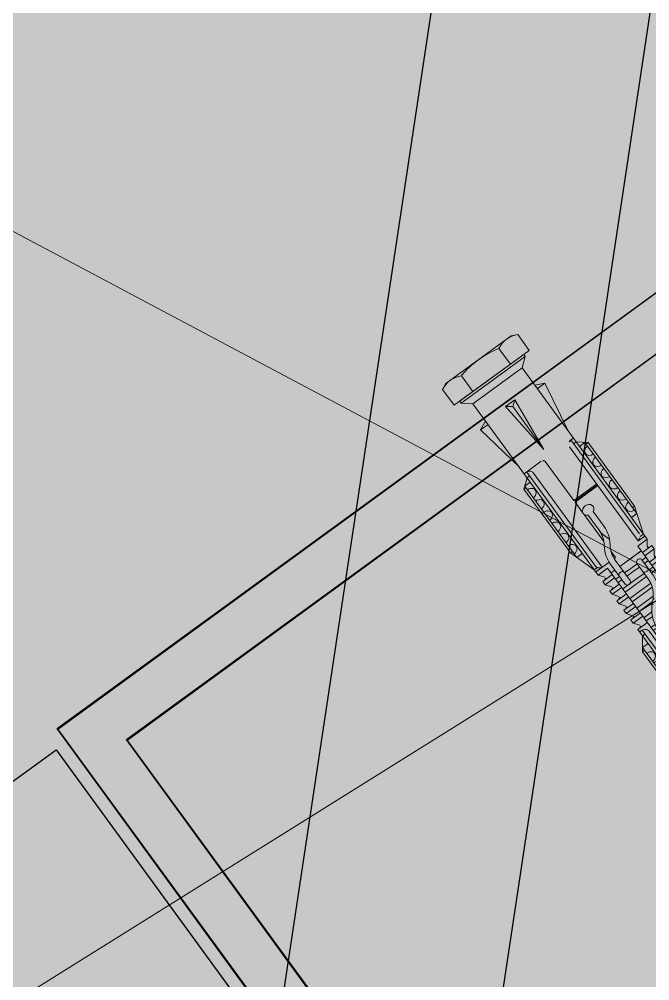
# Model space of a CAD drawing. Header units: metres. Extents: x 678805 to 1359287, y 2747329 to 5497370.
# Drawn here: x 679873.3031 to 679873.4048, y 2748718.288 to 2748718.4432 of the extents above; entities that cross this region are included whole.
import ezdxf

# ---------------------------------------------------------------- set-up
doc = ezdxf.new("R2010")
doc.units = ezdxf.units.M
doc.linetypes.add('XREF_MON_BUILDINGS$0$Dash_2_', pattern=[0.25, 0.125, -0.125])
for name, color, linetype in [('00_XREF_MON_HSC_PAVEMENT', 7, 'Continuous'), ('00_XREF_TWQ_BUILDINGS', 7, 'Continuous'), ('XREF_MON_BUILDINGS$0$00-Modulos DEFINIDOS', 7, 'Continuous'), ('XREF_MON_BUILDINGS$0$02-L-01_Structure', 2, 'Continuous'), ('XREF_MON_BUILDINGS$0$02-L-01_Struture aux', 4, 'Continuous'), ('XREF_MON_BUILDINGS$0$02-L-02_Structure- View', 3, 'Continuous'), ('XREF_MON_BUILDINGS$0$02-L-Pergola Projection', 8, 'Continuous'), ('XREF_MON_BUILDINGS$0$02-L-Pergola Shades', 15, 'Continuous'), ('XREF_MON_BUILDINGS$0$02-L-Pergola Shades Schematic', 8, 'Continuous')]:
    doc.layers.add(name, color=color, linetype=linetype)
doc.layers.add('XREF_MON_BUILDINGS$0$0-WIPEOUTS', color=7, linetype='Continuous', true_color=0xffffff)
doc.layers.add('XREF_MON_BUILDINGS$0$02-L-Pergola Wipeout', color=7, linetype='Continuous', true_color=0xffffff)
for name, color, linetype, lineweight, true_color in [('XREF_MON_BUILDINGS$0$02-KH-13 Restaurant', 7, 'Continuous', 30, 0xed2d02), ('XREF_MON_HSC_PAVEMENT$0$03-TR-Pavement_02_Sealed Gravel', 7, 'Continuous', 5, 0x38321e), ('XREF_MON_HSC_PAVEMENT$0$03-TR-Pavement_04_Dry Meadow_2', 7, 'Continuous', 5, 0xe2c75d), ('XREF_MON_HSC_PAVEMENT$0$03-TR-Pavement_07_Precast irregular Concrete Blocks', 7, 'Continuous', 5, 0xb3b3b3)]:
    doc.layers.add(name, color=color, linetype=linetype, lineweight=lineweight, true_color=true_color)
doc.layers.add('XREF_MON_BUILDINGS$0$02-L-01_Structure T', color=8, linetype='Continuous', lineweight=5)
doc.layers.add('XREF_MON_HSC_PAVEMENT$0$03-TR-Pavement_04_Dry Meadow_', color=54, linetype='Continuous', lineweight=5)
doc.layers.get('XREF_MON_BUILDINGS$0$02-KH-13 Restaurant').off()

# ---------------------------------------------------------------- blocks, each defined once
blk = doc.blocks.new('XREF_MON_BUILDINGS$0$modulo kiosco')
at = {"layer": 'XREF_MON_BUILDINGS$0$0-WIPEOUTS', "true_color": 0xfcfcfc}
h = blk.add_hatch(color=7, dxfattribs=at)
h.dxf.hatch_style = 1
h.paths.add_polyline_path([(119.6986085139215, -61.62058441969566), (119.6986085125245, -56.82058442011476), (124.4986085132696, -56.82058442058042), (124.4986085123383, -61.62058442132547)])
blk = doc.blocks.new('XREF_MON_BUILDINGS$0$lamas aluminiotriangulo')
for points in [[(680246.235528033, 2748651.672414444), (680244.1824303595, 2748653.725512119)], [(680244.1824303595, 2748653.676014643), (680246.2107792951, 2748651.647665706)]]:
    blk.add_lwpolyline(points)
blk = doc.blocks.new('XREF_MON_BUILDINGS$0$PERGOLA PLEGADA')
at = {"layer": 'XREF_MON_BUILDINGS$0$02-L-Pergola Wipeout', "true_color": 0xfcfcfc}
h = blk.add_hatch(color=7, dxfattribs=at)
h.dxf.hatch_style = 1
h.paths.add_polyline_path([(4.612218253081664, 9.290000000968575), (0.3099999981932342, 4.987781745847315), (0.3099999986588955, 9.290000000037253)])
h.paths.add_polyline_path([(0.332781744771637, 4.855000000447035), (4.744999998947605, 9.267218254506588), (4.744999999529682, 4.900563496164978), (4.699436504277401, 4.855000000447035)])
h.paths.add_polyline_path([(4.854999999050051, 9.290000001899898), (9.13443650235422, 9.29000000236556), (4.854999999632128, 5.010563495568931)])
h.paths.add_polyline_path([(9.289999997243285, 9.134436507709324), (9.289999997825362, 4.855000001844019), (5.010563491727225, 4.855000000912696)])
h.paths.add_polyline_path([(4.900563491159119, 4.745000001043081), (9.267218253924511, 4.745000001508743), (4.85500000033062, 0.3327817460522056), (4.854999999166466, 4.699436508584768)])
h.paths.add_polyline_path([(9.289999997825362, 4.612218253780156), (9.289999998291023, 0.3100000019185245), (4.987781747244298, 0.3100000009872019)])
h.paths.add_polyline_path([(0.465563491685316, 0.3100000000558794), (4.744999999064021, 4.589436508249491), (4.745000000111759, 0.3100000014528632)])
h.paths.add_polyline_path([(0.3099999980768189, 4.745000000111759), (4.589436504989862, 4.745000000111759), (0.3099999976111576, 0.4655634895898402)])
h.paths.add_polyline_path([(9.399999998277053, 0.2000000020489097), (0.1999999997206032, 0.1999999997206032), (0.1999999986728653, 9.399999999906868), (9.399999999324791, 9.400000001769513)])
at = {"layer": 'XREF_MON_BUILDINGS$0$02-L-Pergola Shades'}
blk.add_blockref('XREF_MON_BUILDINGS$0$lamas aluminiotriangulo', (-680243.8724303602, -2748649.153753279), dxfattribs=at)
at = {"layer": 'XREF_MON_BUILDINGS$0$02-L-Pergola Shades Schematic'}
blk.add_blockref('XREF_MON_BUILDINGS$0$lamas aluminiotriangulo', (-680243.8724303602, -2748649.153753279), dxfattribs=at)
blk = doc.blocks.new('XREF_MON_BUILDINGS$0$PILAR STRUCTURE')
at = {"layer": 'XREF_MON_BUILDINGS$0$02-L-01_Structure', "linetype": 'Continuous'}
h = blk.add_hatch(dxfattribs=at)
h.set_pattern_fill('ANGLE', color=252)
h.set_pattern_definition([(0, (-144.6596111481284, 18.56842418532225), (0, 6.985), [5.08, -1.905]), (90, (-144.6596111481284, 18.56842418532225), (-6.985, 4.277078946022131e-16), [5.08, -1.905])])
h.paths.add_polyline_path([(-0.0800000000000125, -0.08000000000000185), (0.07999999999998408, -0.08000000000000185), (0.07999999999998408, 0.0799999999999983), (-0.0800000000000125, 0.0799999999999983)])
h.paths.add_polyline_path([(-0.07200000000000273, -0.07200000000000273), (0.0719999999999743, -0.07200000000000273), (0.0719999999999743, 0.07199999999999918), (-0.07200000000000273, 0.07199999999999918)], flags=16)
h = blk.add_hatch(color=252, dxfattribs=at)
h.dxf.hatch_style = 1
h.paths.add_polyline_path([(-0.07200000000000273, -0.07200000000000273), (0.0719999999999743, -0.07200000000000273), (0.0719999999999743, 0.07199999999999918), (-0.07200000000000273, 0.07199999999999918)], flags=16)
h.paths.add_polyline_path([(-0.0800000000000125, -0.08000000000000185), (0.07999999999998408, -0.08000000000000185), (0.07999999999998408, 0.0799999999999983), (-0.0800000000000125, 0.0799999999999983)])
for points in [[(-0.0800000000000125, -0.08000000000000185), (0.07999999999998408, -0.08000000000000185), (0.07999999999998408, 0.0799999999999983), (-0.0800000000000125, 0.0799999999999983)], [(-0.07200000000000273, -0.07200000000000273), (0.0719999999999743, -0.07200000000000273), (0.0719999999999743, 0.07199999999999918), (-0.07200000000000273, 0.07199999999999918)]]:
    blk.add_lwpolyline(points, close=True, dxfattribs=at)
blk = doc.blocks.new('XREF_MON_BUILDINGS$0$ULMA_Anclaje fijacion a forjado y a cerramiento base')
at = {"layer": 'XREF_MON_BUILDINGS$0$02-L-01_Structure T', "linetype": 'Continuous'}
for p, q in [((-0.07549999996990664, 0.004900000054021802), (-0.06990192376542836, 0.006400000053872645)), ((-0.0605980761902174, 0.006400000053872645), (-0.06990192376542836, 0.006400000053872645)), ((-0.06990192376542836, 0.006400000053872645), (-0.06990192376542836, 0.006000000053973054)), ((-0.0605980761902174, 0.006400000053872645), (-0.0605980761902174, 0.006000000053973054)), ((-0.06059807618294144, 0.006400000053872645), (-0.05799999996816041, 0.004900000054021802)), ((-0.04149999997025589, 0.004900000054021802), (-0.03590192376577761, 0.006400000053872645)), ((-0.01999999996769475, 0.006400000053872645), (-0.03590192376577761, 0.006400000053872645)), ((-0.03590192376577761, 0.006400000053872645), (-0.03590192376577761, 0.006000000053973054)), ((-0.01999999996769475, 0.006400000053872645), (-0.01999999996769475, 0.006000000053973054)), ((-0.01849999996920815, 0.004900000054021802), (-0.01999999996769475, 0.006400000053872645)), ((-0.005200000319746323, 0.006399999982932059), (-0.01587305490102153, 0.004899999983081216)), ((-0.005199999970500357, 0.004900000054021802), (-0.005199999970500357, 0.006400000053872645)), ((-0.005199999970500357, 0.006400000053872645), (-0.004333974560722709, 0.004900000054021802)), ((0.001500000034866389, 0.006400000053872645), (2.91038304567337e-11, 0.004900000054021802)), ((0.002000000029511284, 0.006400000053872645), (0.001500000034866389, 0.006400000053872645)), ((0.001500000034866389, 5.411493475548923e-11), (0.001500000034866389, 0.006400000053872645)), ((0.001999999680265319, 0.007505513633077499), (0.0059194662826485, 0.007505513633077499)), ((0.001999999680265319, -0.007505513666728802), (0.001999999680265319, 0.007505513633077499)), ((0.002000000029511284, 5.411493475548923e-11), (0.002000000029511284, 0.006400000053872645)), ((0.006499999683001079, 0.00650000033328979), (0.0059194662826485, 0.007505513633077499)), ((0.006499999683001079, -0.006499999667084921), (0.006499999683001079, 0.00650000033328979)), ((-0.09499999996478437, 0.004900000054021802), (-0.09799999996903352, 0.001900000053865369)), ((-0.05639999997220002, 0.004900000040834129), (-0.09499999997206032, 0.004900000040834129)), ((-0.09500000016123522, 0.003800290978233534), (-0.09500000016123522, 0.004899999999906868)), ((-0.07599999997182749, 0.003600000040933082), (-0.07599999997182749, 0.004900000040834129)), ((-0.07549999996990664, 0.004266025754077418), (-0.07549999996990664, 0.004900000054021802)), ((-0.05990525586821605, 0.006000000053973054), (-0.07139474408904789, 0.006000000053973054)), ((-0.07139474408904789, 0.006000000053973054), (-0.07139474408904789, 0.004900000054021802)), ((-0.07139474408904789, 0.006000000053973054), (-0.07139474408904789, 0.004900000054021802)), ((-0.05990525586821605, 0.006000000053973054), (-0.05990525586821605, 0.004900000054021802)), ((-0.05799999999726424, 0.004899999999906868), (-0.05799999999726424, 0.004399999999805004)), ((-0.0569999999643187, 0.004600000053869735), (-0.0569999999643187, 0.004900000054021802)), ((-0.05639999997220002, 0.003000000040628947), (-0.05639999997220002, 0.004900000040834129)), ((-0.05479999996896368, 0.004900000040834129), (-0.05594999997265404, 0.004236047240738117)), ((-0.0539999999673455, 0.004900000040834129), (-0.05479999996896368, 0.004900000040834129)), ((-0.05479999996896368, 0.003000000040628947), (-0.05479999996896368, 0.004900000040834129)), ((-0.0539999999673455, 0.003000000040628947), (-0.0539999999673455, 0.004900000040834129)), ((-0.05239999997138511, 0.004900000040834129), (-0.05354999996779952, 0.004236047240738117)), ((-0.05239999997138511, 0.003000000040628947), (-0.05239999997138511, 0.004900000040834129)), ((-0.05159999996976694, 0.004900000040834129), (-0.05239999997138511, 0.004900000040834129)), ((-0.05159999996976694, 0.003000000040628947), (-0.05159999996976694, 0.004900000040834129)), ((-0.04999999997380655, 0.004900000040834129), (-0.05114999997022096, 0.004236047240738117)), ((-0.04919999997218838, 0.004900000040834129), (-0.04999999997380655, 0.004900000040834129)), ((-0.04999999997380655, 0.003000000040628947), (-0.04999999997380655, 0.004900000040834129)), ((-0.04919999997218838, 0.003000000040628947), (-0.04919999997218838, 0.004900000040834129)), ((-0.04759999996895203, 0.004900000040834129), (-0.0487499999726424, 0.004236047240738117)), ((-0.04759999996895203, 0.003000000040628947), (-0.04759999996895203, 0.004900000040834129)), ((-0.04679999996733386, 0.004900000040834129), (-0.04759999996895203, 0.004900000040834129)), ((-0.04679999996733386, 0.003000000040628947), (-0.04679999996733386, 0.004900000040834129)), ((-0.04519999997137347, 0.004900000040834129), (-0.04634999996778788, 0.004236047240738117)), ((-0.0443999999697553, 0.004900000040834129), (-0.04519999997137347, 0.004900000040834129)), ((-0.04519999997137347, 0.003000000040628947), (-0.04519999997137347, 0.004900000040834129)), ((-0.0443999999697553, 0.003000000040628947), (-0.0443999999697553, 0.004900000040834129)), ((-0.04279999997379491, 0.004900000040834129), (-0.04394999997020932, 0.004236047240738117)), ((2.91038304567337e-11, 0.004900000054021802), (-0.04279999996651895, 0.004900000054021802)), ((-0.04279999997379491, 0.003000000040628947), (-0.04279999997379491, 0.004900000040834129)), ((-0.04199999996490078, 0.004900000054021802), (-0.04199999996490078, 0.002243997654204577)), ((-0.04149999997025589, 0.004266025478955271), (-0.04149999997025589, 0.004900000054021802)), ((-0.01959999997052364, 0.006000000053973054), (-0.03739474408939714, 0.006000000053973054)), ((-0.03739474408939714, 0.006000000053973054), (-0.03739474408939714, 0.004900000054021802)), ((-0.01959999997052364, 0.004900000054021802), (-0.01959999997052364, 0.006000000053973054)), ((-0.01849999996920815, 0.004900000054021802), (-0.01849999996920815, 0.004400000053919939)), ((-0.01749999996536644, 0.004900000054021802), (-0.01749999996536644, 0.001469047654154565)), ((2.91038304567337e-11, 5.411493475548923e-11), (2.91038304567337e-11, 0.004900000054021802)), ((-0.09500000016123522, 0.003800290978233534), (-0.09800000016548438, 0.001649701530368475)), ((-0.07949999999982538, 0.003800290978233534), (-0.09500000016123522, 0.003800290978233534)), ((-0.07921132486808347, 0.003735412722562614), (-0.07949999999982538, 0.003800290978233534)), ((-0.07949999999982538, 0.00309318419704141), (-0.07921132486808347, 0.003158062453167076)), ((-0.07899999999790452, 0.003446737587637472), (-0.07921132486808347, 0.003735412722562614)), ((-0.07921132486808347, 0.003158062453167076), (-0.07899999999790452, 0.003446737587637472)), ((-0.05799999996816041, 0.003600000054120756), (-0.07597979684214806, 0.003600000054120756)), ((-0.05702020314492984, 0.004400000053919939), (-0.07499999996798579, 0.004400000053919939)), ((-0.01849999996920815, 0.003600000054120756), (-0.04197979586751899, 0.003600000054120756)), ((-0.017520182816952, 0.004400000053919939), (-0.04099999996833503, 0.004400000053919939)), ((0.001999999680265319, 0.003752758733298833), (0.0059194662826485, 0.003752758733298833)), ((-0.09800000016548438, 0.0009425947491763509), (-0.09500000016123522, 0.00309318419704141)), ((-0.09799999996903352, 5.411493475548923e-11), (-0.09799999996903352, 0.001900000053865369)), ((-0.07950095342675922, 0.00309318419704141), (-0.09500000000116415, 0.00309318419704141)), ((-0.09500000016123522, 0.001212165931974596), (-0.09500000016123522, 0.00309318419704141)), ((-0.04279999997379491, 0.003000000040628947), (-0.07679999997344567, 0.003000000040628947)), ((-0.07679999997344567, 0.0004999963407499308), (-0.07679999997344567, 0.003000000040628947)), ((-0.07519999997020932, 0.0004999878656235524), (-0.07519999997020932, 0.003000000040628947)), ((-0.07439999996859115, 0.000499983615554811), (-0.07439999996859115, 0.003000000040628947)), ((-0.07279999997263076, 0.0004999751408831798), (-0.07279999997263076, 0.003000000040628947)), ((-0.07199999997101258, 0.0004999709158255428), (-0.07199999997101258, 0.003000000040628947)), ((-0.07039999996777624, 0.0007838919409550726), (-0.07039999996777624, 0.003000000040628947)), ((-0.06959999997343402, 0.003000000040628947), (-0.06959999997343402, -3.774075094042928e-05)), ((-0.06799999997019768, 0.001888627379230456), (-0.06799999997019768, 0.003000000054271368)), ((-0.06799999997019768, 0.0008294746289720933), (-0.06799999997019768, 0.001888627379230456)), ((-0.0671999999685795, 0.002098475703860458), (-0.0671999999685795, 0.003000000054271368)), ((-0.0671999999685795, 0.001074557454103342), (-0.0671999999685795, 0.002098475703860458)), ((-0.06559999996534316, 0.002250000054118573), (-0.06559999996534316, 0.003000000054271368)), ((-0.06559999996534316, 0.001250000053914846), (-0.06559999996534316, 0.002250000054118573)), ((-0.06479999997100094, 0.002250000054118573), (-0.06479999997100094, 0.003000000054271368)), ((-0.06479999997100094, 0.001250000053914846), (-0.06479999997100094, 0.002250000054118573)), ((-0.0631999999677646, 0.002250000054118573), (-0.0631999999677646, 0.003000000054271368)), ((-0.0631999999677646, 0.001250000053914846), (-0.0631999999677646, 0.002250000054118573)), ((-0.05863006513391156, 0.002250000000458385), (-0.06250000033469405, 0.002250000000458385)), ((-0.06239999996614642, 0.002250000054118573), (-0.06239999996614642, 0.003000000054271368)), ((-0.06079999997018604, 0.002250000054118573), (-0.06079999997018604, 0.003000000054271368)), ((-0.05999999996856786, 0.002250000054118573), (-0.05999999996856786, 0.003000000054271368)), ((-0.05839999996533152, 0.002246470569389203), (-0.05839999996533152, 0.003000000054271368)), ((-0.0575999999709893, 0.002178927737077174), (-0.0575999999709893, 0.003000000054271368)), ((-0.05599999996775296, 0.001773728350144665), (-0.05599999996775296, 0.003000000054271368)), ((-0.05519999996613478, 0.001419681868355838), (-0.05519999996613478, 0.003000000054271368)), ((-0.05359999997017439, 0.0003147642983094556), (-0.05359999997017439, 0.003000000040628947)), ((-0.05279999996855622, 4.092726157978177e-11), (-0.05279999996855622, 0.003000000040628947)), ((-0.05119999997259583, 4.092726157978177e-11), (-0.05119999997259583, 0.003000000040628947)), ((-0.05039999997097766, 4.092726157978177e-11), (-0.05039999997097766, 0.003000000040628947)), ((-0.04879999996774131, 0.002250000054118573), (-0.04879999996774131, 0.003000000054271368)), ((-0.04879999996774131, 0.001250000053914846), (-0.04879999996774131, 0.00262500005419497)), ((-0.0479999999733991, 4.092726157978177e-11), (-0.0479999999733991, 0.003000000040628947)), ((-0.04238871808775002, 0.002249999982723239), (-0.04750000033527613, 0.002249999982723239)), ((-0.04639999997016275, 0.002250000054118573), (-0.04639999997016275, 0.003000000054271368)), ((-0.04559999996854458, 0.002250000054118573), (-0.04559999996854458, 0.003000000054271368)), ((-0.04399999996530823, 0.002250000054118573), (-0.04399999996530823, 0.003000000054271368)), ((-0.04399999996530823, 0.002250000054118573), (-0.04399999996530823, 0.003000000054271368)), ((-0.09799999999813735, 0), (-0.09799999999813735, -0.001900000000205182)), ((-0.09500000000116415, 0.001212165931974596), (-0.09598054861999117, 0.0003815084141933767)), ((-0.08050000000366708, 0.001212165931974596), (-0.09500000000116415, 0.001212165931974596)), ((-0.08050000031653326, 0.0007878340506977111), (-0.08050000031653326, 0.001212165915148944)), ((-0.07238871805748204, 0.0005000000005566108), (-0.07750000029773219, 0.0005000000005566108)), ((-0.07238871783920331, 0.0005000000005566108), (-0.07749997821520083, 0.0005000000005566108)), ((-0.07039999996777624, 0.0002553429039835464), (-0.07039999996777624, 0.0007838919541427458)), ((-0.06799999997019768, 4.092726157978177e-11), (-0.06799999997019768, 0.0008294746157844202)), ((-0.06799999997019768, 4.092726157978177e-11), (-0.06799999997019768, -0.0007950077156237967)), ((-0.0671999999685795, 4.092726157978177e-11), (-0.0671999999685795, 0.001074557440915669)), ((-0.0671999999685795, 4.092726157978177e-11), (-0.0671999999685795, -0.001052696669376019)), ((-0.06559999997261912, 4.092726157978177e-11), (-0.06559999997261912, 0.001250000040727173)), ((-0.06559999997261912, 4.092726157978177e-11), (-0.06559999997261912, -0.001249999959327397)), ((-0.06479999997100094, 4.092726157978177e-11), (-0.06479999997100094, 0.001250000040727173)), ((-0.06479999997100094, 4.092726157978177e-11), (-0.06479999997100094, -0.001249999959327397)), ((-0.0631999999677646, 4.092726157978177e-11), (-0.0631999999677646, 0.001250000040727173)), ((-0.0631999999677646, 4.092726157978177e-11), (-0.0631999999677646, -0.001249999959327397)), ((-0.05863006513391156, 0.001250000000254659), (-0.06249989908974385, 0.001250000000254659)), ((-0.06239999997342238, 4.092726157978177e-11), (-0.06239999997342238, 0.001250000040727173)), ((-0.06239999997342238, 4.092726157978177e-11), (-0.06239999997342238, -0.001249999959327397)), ((-0.06079999997018604, 4.092726157978177e-11), (-0.06079999997018604, 0.001250000040727173)), ((-0.06079999997018604, 4.092726157978177e-11), (-0.06079999997018604, -0.001249999959327397)), ((-0.05999999996856786, 4.092726157978177e-11), (-0.05999999996856786, 0.001250000040727173)), ((-0.05999999996856786, 4.092726157978177e-11), (-0.05999999996856786, -0.002999999959229172)), ((-0.05839999997260747, 4.092726157978177e-11), (-0.05839999997260747, 0.001245927241143363)), ((-0.05839999997260747, 4.092726157978177e-11), (-0.05839999997260747, -0.002999999959229172)), ((-0.0575999999709893, -0.002999999959229172), (-0.0575999999709893, 0.001167863121281698)), ((-0.05599999996775296, 4.092726157978177e-11), (-0.05599999996775296, 0.0006941365782040521)), ((-0.05599999996775296, 4.092726157978177e-11), (-0.05599999996775296, -0.002999999959229172)), ((-0.05519999997341074, 0.0002712911496018933), (-0.05519999997341074, -0.002999999959229172)), ((-0.05279999996855622, 4.092726157978177e-11), (-0.05279999996855622, -0.0002712910677473701)), ((-0.05119999997259583, 4.092726157978177e-11), (-0.05119999997259583, -0.0009957987340385444)), ((-0.05039999997097766, 4.092726157978177e-11), (-0.05039999997097766, -0.001172616259282222)), ((-0.04879999996774131, 4.092726157978177e-11), (-0.04879999996774131, 0.001250000040727173)), ((-0.04879999996774131, 4.092726157978177e-11), (-0.04879999996774131, -0.001249999959327397)), ((-0.0479999999733991, 4.092726157978177e-11), (-0.0479999999733991, -0.001249999959327397)), ((-0.04238871799316257, 0.001249999982974259), (-0.04749997836916009, 0.001249999982974259)), ((-0.04639999997016275, 4.092726157978177e-11), (-0.04639999997016275, 0.001250000040727173)), ((-0.04639999997016275, 4.092726157978177e-11), (-0.04639999997016275, -0.001249999959327397)), ((-0.04559999996854458, 4.092726157978177e-11), (-0.04559999996854458, 0.001250000040727173)), ((-0.04559999996854458, 4.092726157978177e-11), (-0.04559999996854458, -0.001249999959327397)), ((-0.04399999997258419, 4.092726157978177e-11), (-0.04399999997258419, 0.001250000040727173)), ((-0.04399999997258419, 4.092726157978177e-11), (-0.04399999997258419, 0.001250000040727173)), ((-0.04399999997258419, 4.092726157978177e-11), (-0.04399999997258419, -0.001249999959327397)), ((-0.04399999997258419, 4.092726157978177e-11), (-0.04399999997258419, -0.002999999959229172)), ((-0.04199999996490078, 0.001243073279056262), (-0.04199999996490078, 0.0009690476540527015)), ((-0.04049836142075947, 0.0009690476540527015), (-0.04197979586751899, 0.0009690476540527015)), ((-0.03124687392119085, 0.0009690476540527015), (-0.03803526836418314, 0.0009690476540527015)), ((-0.03186602826463059, 0.0004999956327083055), (-0.03561142804392148, 0.0005000794471925474)), ((-0.03561128240835387, 0.0005000000001018634), (-0.03186602558707818, 0.0005000000001018634)), ((-0.02819999996427214, 0.0009690476540527015), (-0.03075312601140467, 0.0009690476540527015)), ((-0.02819999996427214, 0.0009690476540527015), (-0.02799999996932456, 0.0007690476541029057)), ((-0.02819999996427214, 0.0009690476540527015), (-0.02819999996427214, -0.003599999945890886)), ((-0.02779999996710103, 0.0009690476540527015), (-0.02799999996932456, 0.0007690476541029057)), ((-0.02799999996932456, 0.0007690476541029057), (-0.02799999996932456, -0.003599999945890886)), ((-0.02779999996710103, 0.0009690476540527015), (-0.02779999996710103, -0.003599999945890886)), ((-0.01799999996728729, 0.0009690476540527015), (-0.02779999996710103, 0.0009690476540527015)), ((-0.004333974917244632, 0.000915883743800805), (-0.01587305490102153, -1.682565198279917e-11)), ((-0.01587305455177557, 5.411493475548923e-11), (-0.005199999970500357, 5.411493475548923e-11)), ((-0.004333974560722709, 0.0009158838147413917), (-0.005199999970500357, 5.411493475548923e-11)), ((-0.004333974560722709, -0.0009158837065115222), (-0.005199999970500357, 5.411493475548923e-11)), ((-0.004333974560722709, -0.0009158837065115222), (-0.004333974560722709, 0.0009158838147413917)), ((0, 0), (0, -0.004899999999906868)), ((0.001499999998486601, 0), (0.001499999998486601, -0.006400000000212458)), ((0.002000000000407454, 0), (0.002000000000407454, -0.006400000000212458)), ((-0.09799999999813735, -0.0009425947491763509), (-0.09500000000116415, -0.003093184197496157)), ((-0.09500000000116415, -0.001212165932429343), (-0.09598054861999117, -0.0003815084141933767)), ((-0.09499999997206032, -0.001212165891502082), (-0.09499999997206032, -0.003093184156568896)), ((-0.08249999999679858, -0.001212165932429343), (-0.09500000000116415, -0.001212165932429343)), ((-0.07238871791923884, -0.0005000000001018634), (-0.07750000016676495, -0.0005000000001018634)), ((-0.07238871795561863, -0.0004999999991923687), (-0.07749997833161615, -0.0004999999991923687)), ((-0.07679999997344567, -0.0004999999591746018), (-0.07679999997344567, -0.002999999959229172)), ((-0.07519999997020932, -0.0004999999591746018), (-0.07519999997020932, -0.002999999959229172)), ((-0.07439999996859115, -0.0004999999591746018), (-0.07439999996859115, -0.002999999959229172)), ((-0.07279999997263076, -0.0004999999591746018), (-0.07279999997263076, -0.002999999959229172)), ((-0.07199999997101258, -0.0004999999591746018), (-0.07199999997101258, -0.002999999959229172)), ((-0.07039999996777624, -0.0008117044189930311), (-0.07039999996777624, -0.002999999959229172)), ((-0.06960000032267999, -0.001128624259763455), (-0.06960000032267999, -0.003000000016982085)), ((-0.06049997165246168, -0.001250034919394238), (-0.06561142800637754, -0.001249920534974081)), ((-0.05359999997017439, -0.0009432666124666866), (-0.05359999997017439, -0.002999999959229172)), ((-0.05279999996855622, -0.001419681760580715), (-0.05279999996855622, -0.002999999946041498)), ((-0.04550000053859549, -0.001249999999799911), (-0.04936993554292712, -0.001249999999799911)), ((-0.0318660280900076, -0.0004999956499887048), (-0.0356114278692985, -0.0005000794649276941)), ((-0.03561128252476919, -0.0004999999991923687), (-0.03186602571076946, -0.0004999999991923687)), ((-0.004333974917244632, -0.0009158837774521089), (-0.01587305490102153, -1.682565198279917e-11)), ((-0.09500000000116415, -0.003800290978688281), (-0.09799999999813735, -0.001649701530368475)), ((-0.09500000000116415, -0.004899999999906868), (-0.09799999999813735, -0.001900000000205182)), ((-0.07950095342675922, -0.003093184197496157), (-0.09500000000116415, -0.003093184197496157)), ((-0.07921132486808347, -0.003158062453621824), (-0.07949999999982538, -0.003093184197496157)), ((-0.04279999998107087, -0.003000000000156433), (-0.07679999998072162, -0.003000000000156433)), ((-0.06799999997019768, -0.001859274363141594), (-0.06799999997019768, -0.002999999946041498)), ((-0.0671999999685795, -0.002079642608805443), (-0.0671999999685795, -0.002999999946041498)), ((-0.0656112825818127, -0.002249999999548891), (-0.06049998287926428, -0.002249999999548891)), ((-0.06559999996534316, -0.002249999945888703), (-0.06559999996534316, -0.002999999946041498)), ((-0.06479999997100094, -0.002249999945888703), (-0.06479999997100094, -0.002999999946041498)), ((-0.0631999999677646, -0.002249999945888703), (-0.0631999999677646, -0.002999999946041498)), ((-0.06239999996614642, -0.002249999945888703), (-0.06239999996614642, -0.002999999946041498)), ((-0.06079999997018604, -0.002249999945888703), (-0.06079999997018604, -0.002999999946041498)), ((-0.05639999997947598, -0.003000000000156433), (-0.05639999997947598, -0.004899999999906868)), ((-0.05479999998351559, -0.003000000000156433), (-0.05479999998351559, -0.004899999999906868)), ((-0.05399999998189742, -0.003000000000156433), (-0.05399999998189742, -0.004899999999906868)), ((-0.05239999997138511, -0.002999999979692802), (-0.05239999997138511, -0.004899999979897984)), ((-0.05159999996976694, -0.002999999979692802), (-0.05159999996976694, -0.004899999979897984)), ((-0.05119999996531988, -0.002030796920735156), (-0.05119999996531988, -0.002999999946041498)), ((-0.05039999997097766, -0.002183035096095409), (-0.05039999997097766, -0.002999999946041498)), ((-0.04999999997380655, -0.002999999979692802), (-0.04999999997380655, -0.004899999979897984)), ((-0.04550000033486867, -0.002249999999548891), (-0.04936993554292712, -0.002249999999548891)), ((-0.04919999997218838, -0.002999999979692802), (-0.04919999997218838, -0.004899999979897984)), ((-0.04879999996774131, -0.002249999945888703), (-0.04879999996774131, -0.002999999946041498)), ((-0.04799999996612314, -0.002249999945888703), (-0.04799999996612314, -0.002999999946041498)), ((-0.04759999996895203, -0.002999999959229172), (-0.04759999996895203, -0.004899999959434354)), ((-0.04679999996733386, -0.002999999959229172), (-0.04679999996733386, -0.004899999959434354)), ((-0.04639999997016275, -0.002249999945888703), (-0.04639999997016275, -0.002999999946041498)), ((-0.04559999996854458, -0.002249999945888703), (-0.04559999996854458, -0.002999999946041498)), ((-0.04519999997137347, -0.002999999959229172), (-0.04519999997137347, -0.004899999959434354)), ((-0.0443999999697553, -0.002999999959229172), (-0.0443999999697553, -0.004899999959434354)), ((-0.04399999996530823, -0.002249999945888703), (-0.04399999996530823, -0.002999999946041498)), ((-0.04279999997379491, -0.002999999959229172), (-0.04279999997379491, -0.004899999959434354)), ((-0.09499999997206032, -0.003800290937761019), (-0.09499999997206032, -0.004899999959434354)), ((-0.07949999983975431, -0.003800290978688281), (-0.09500000000116415, -0.003800290978688281)), ((-0.07949999999982538, -0.003800290978688281), (-0.07921132486808347, -0.003735412722562614)), ((-0.07899999999790452, -0.003446737588092219), (-0.07921132486808347, -0.003158062453621824)), ((-0.07921132486808347, -0.003735412722562614), (-0.07899999999790452, -0.003446737588092219)), ((-0.07599999997910345, -0.003600000000005821), (-0.07599999997910345, -0.004899999999906868)), ((-0.05797979587805457, -0.003600000000005821), (-0.07597979685669998, -0.003600000000005821)), ((-0.07549999999901047, -0.004266025699962483), (-0.07549999999901047, -0.004899999999906868)), ((-0.05699999997887062, -0.004400000000259752), (-0.0749999999825377, -0.004400000000259752)), ((-0.05799999999726424, -0.004400000000259752), (-0.05799999999726424, -0.004899999999906868)), ((-0.05699999997887062, -0.004400000000259752), (-0.05699999997887062, -0.004899999999906868)), ((-0.05479999998351559, -0.004899999999906868), (-0.05594999997993, -0.004236047200265602)), ((-0.05239999997138511, -0.004899999979897984), (-0.05354999998235144, -0.004236047179801972)), ((-0.04999999997380655, -0.004899999979897984), (-0.05114999997022096, -0.004236047179801972)), ((-0.04759999996895203, -0.004899999959434354), (-0.0487499999726424, -0.004236047159338341)), ((-0.04519999997137347, -0.004899999959434354), (-0.04634999996778788, -0.004236047159338341)), ((-0.04279999998107087, -0.004899999999906868), (-0.04394999997748528, -0.004236047200265602)), ((-0.0419999999794527, -0.003600000000005821), (-0.0419999999794527, -0.004899999999906868)), ((-0.01849999999831198, -0.003600000000005821), (-0.04197979589662282, -0.003600000000005821)), ((-0.04149999999935972, -0.004266025425295084), (-0.04149999999935972, -0.004899999999906868)), ((-0.01752018285333179, -0.004400000000259752), (-0.04099999999743886, -0.004400000000259752)), ((-0.01849999999831198, -0.004400000000259752), (-0.01849999999831198, -0.004899999999906868)), ((-0.01750000000174623, -0.004600000000209548), (-0.01750000000174623, -0.004899999999906868)), ((0.001999999680265319, -0.003752755266759777), (0.0059194662826485, -0.003752755266759777)), ((-0.05639999997947598, -0.004899999999906868), (-0.09499999997933628, -0.004899999999906868)), ((-0.07549999999901047, -0.004899999999906868), (-0.06990192380180815, -0.006400000000212458)), ((-0.07139474408904789, -0.004899999945791933), (-0.07139474408904789, -0.005999999945743184)), ((-0.07139474408904789, -0.004899999945791933), (-0.07139474408904789, -0.005999999945743184)), ((-0.05990525586821605, -0.005999999945743184), (-0.07139474408904789, -0.005999999945743184)), ((-0.06990192376542836, -0.005999999945743184), (-0.06990192376542836, -0.006399999946097523)), ((-0.0605980761902174, -0.006399999946097523), (-0.05799999996816041, -0.004899999945791933)), ((-0.0605980761902174, -0.005999999945743184), (-0.0605980761902174, -0.006399999946097523)), ((-0.05990525586821605, -0.004899999945791933), (-0.05990525586821605, -0.005999999945743184)), ((-0.05399999998189742, -0.004899999999906868), (-0.05479999998351559, -0.004899999999906868)), ((-0.05159999996976694, -0.004899999979897984), (-0.05239999997138511, -0.004899999979897984)), ((-0.04919999997218838, -0.004899999979897984), (-0.04999999997380655, -0.004899999979897984)), ((-0.04679999996733386, -0.004899999959434354), (-0.04759999996895203, -0.004899999959434354)), ((-0.0443999999697553, -0.004899999959434354), (-0.04519999997137347, -0.004899999959434354)), ((2.91038304567337e-11, -0.004899999945791933), (-0.04279999996651895, -0.004899999945791933)), ((-0.04149999999935972, -0.004899999999906868), (-0.0359019238021574, -0.006400000000212458)), ((-0.03739474408939714, -0.004899999945791933), (-0.03739474408939714, -0.005999999945743184)), ((-0.01959999997052364, -0.005999999945743184), (-0.03739474408939714, -0.005999999945743184)), ((-0.03590192376577761, -0.005999999945743184), (-0.03590192376577761, -0.006399999946097523)), ((-0.01849999996920815, -0.004899999945791933), (-0.01999999996769475, -0.006399999946097523)), ((-0.01999999996769475, -0.005999999945743184), (-0.01999999996769475, -0.006399999946097523)), ((-0.01959999997052364, -0.004899999945791933), (-0.01959999997052364, -0.005999999945743184)), ((-0.005199999970500357, -0.006399999946097523), (-0.01587305455177557, -0.004899999945791933)), ((-0.005199999970500357, -0.004899999945791933), (-0.005199999970500357, -0.006399999946097523)), ((-0.005199999970500357, -0.006399999946097523), (-0.004333974560722709, -0.004899999945791933)), ((0.001499999998486601, -0.006400000000212458), (0, -0.004899999999906868)), ((-0.0605980761902174, -0.006399999946097523), (-0.06990192376542836, -0.006399999946097523)), ((-0.01999999996769475, -0.006399999946097523), (-0.03590192376577761, -0.006399999946097523)), ((0.002000000000407454, -0.006400000000212458), (0.001499999998486601, -0.006400000000212458)), ((0.001999999680265319, -0.007505513666728802), (0.0059194662826485, -0.007505513666728802)), ((0.006499999683001079, -0.006499999667084921), (0.0059194662826485, -0.007505512966872629))]:
    blk.add_line(p, q, dxfattribs=at)
for centre, radius, start, end in [((0.003177357582899276, 0.005629136232983001), 0.003322642399999999, 325.6168396574897, 34.38315982743712), ((-0.06949999996868428, 0.006000000053973054), 0.001, 179.9999995831184, 2.240738939747224e-06), ((-0.06709999996382976, 0.006000000053973054), 0.001, 179.9999995831184, 2.240738939747224e-06), ((-0.0646999999662512, 0.006000000053973054), 0.001, 179.9999995831184, 2.240738939747224e-06), ((-0.06229999996867264, 0.006000000053973054), 0.001, 179.9999995831184, 2.240738939747224e-06), ((-0.03549999996903352, 0.006000000053973054), 0.001, 179.9999995831184, 2.240738939747224e-06), ((-0.03549999996903352, 0.006000000053973054), 0.001, 179.9999995831184, 2.240738939747224e-06), ((-0.0326999999670079, 0.006000000053973054), 0.001, 180, 2.657620602956009e-06), ((-0.02989999996498227, 0.006000000053973054), 0.001, 180, 2.657620602956009e-06), ((-0.0270999999702326, 0.006000000053973054), 0.001, 180, 2.657620602956009e-06), ((-0.02429999996820698, 0.006000000053973054), 0.001, 180, 2.657620602956009e-06), ((-0.02149999996618135, 0.006000000053973054), 0.001, 180, 2.657620602956009e-06), ((-0.07502020407264354, 0.00340000005417096), 0.0009999999999999996, 90.00000125064498, 168.46304173404), ((-0.05799999996816041, 0.004600000053869735), 0.001, 269.9999983324734, 2.657620602956009e-06), ((-0.0560999999725027, 0.004495854840570246), 0.0002999999999999972, 179.9999995831184, 299.9999996018432), ((-0.05369999996764818, 0.004495854854212666), 0.0002999999999999972, 179.9999995831184, 299.9999996018432), ((-0.05129999997006962, 0.004495854840570246), 0.0002999999999999972, 179.9999995831184, 299.9999996018432), ((-0.04889999997249106, 0.004495854840570246), 0.0002999999999999972, 179.9999995831184, 299.9999996018432), ((-0.04649999996763654, 0.004495854840570246), 0.0002999999999999972, 179.9999995831184, 299.9999996018432), ((-0.04409999997005798, 0.004495854840570246), 0.0002999999999999972, 180, 299.9999997058804), ((-0.04099999996833503, 0.00340000005417096), 0.0009999999999999996, 90.00000125064498, 168.46304173404), ((-0.01849999996920815, 0.004600000053869735), 0.001, 269.9999983324734, 2.657620602956009e-06), ((-0.005919788716710173, 1.733042154228315e-09), 0.0124197884, 342.4126448496456, 17.58735477779235), ((-0.06250000033469405, 0.001750000000356522), 0.0004999999999999998, 90.00000208440834, 270.0116013998847), ((-0.0604999827046413, 0.001750017459926312), 0.0004999825401999999, 270.0012777422978, 90.00000416881663), ((-0.05863006513391156, -0.005249999999705324), 0.007499999999999999, 48.5903778450324, 90.00000166752666), ((-0.04750000032072421, 0.001749999982621375), 0.0004999999999999998, 90.00000208440834, 270.0025200496549), ((-0.04550000016024569, 0.001749999999901775), 0.0005, 269.9999754039819, 90.00000125064498), ((-0.04238871808775002, -0.00525000001744047), 0.007500000000000002, 61.0463102315051, 90), ((-0.09565735931391828, 0), 0.000499999999999996, 130.2691184803775, 229.7308815196225), ((-0.08250000031694071, 0.0007878340506977111), 0.002, 270, 0), ((-0.07750000016676495, 4.547473508864641e-13), 0.0004999999999999999, 89.9974799503451, 269.9999979155917), ((-0.07750000028318027, 4.547473508864641e-13), 0.0005, 90.00000208440834, 270.0025200496549), ((-0.07238871805748204, -0.006999999999607098), 0.007500000000000002, 61.0463102315051, 90), ((-0.05863006495928857, -0.005249999999705324), 0.006500000000000001, 48.5903778450324, 90.00000166752666), ((-0.05863006511208368, 0.005249999982879672), 0.006499999999999996, 306.1289274904188, 311.4096221549676), ((-0.04936993552837521, -0.005250000016985723), 0.007499999999999999, 128.1222900908017, 131.4096221549676), ((-0.04936993554292712, 0.005250000000614818), 0.006499999999999997, 228.5903778450324, 270), ((-0.04238871803681832, -0.005249999999250576), 0.006500000000000002, 61.04631409580072, 90), ((-0.03561128252476919, 0.007000157873790158), 0.007499999999999998, 241.0463007414357, 270), ((-0.03561128258297686, 0.007000157855600264), 0.006500000000000001, 241.0463102315051, 269.9987176720039), ((-0.03561128240835387, -0.007000157872880663), 0.0075, 90, 111.0361103108176), ((-0.03100000016274862, 0), 0.001000000000000001, 209.9997091887205, 149.9999981873691), ((-0.03100000032281969, 2.819433575496078e-11), 0.001000000000000001, 210.0000018126309, 150.0002908112796), ((-0.01799999996728729, 0.001469047654154565), 0.0004999999999999998, 269.9999983324734, 2.657620602956009e-06), ((-0.07238871791923884, 0.007000000000061846), 0.0075, 270, 291.0394696438425), ((-0.07238871809386183, -0.006999999999607098), 0.006499999999999999, 61.04631409580072, 90), ((-0.0656112825818127, 0.005250157873433636), 0.007499999999999996, 241.0463068707718, 270), ((-0.06561128254543291, 0.005250157873433636), 0.006500000000000001, 241.0463102315051, 269.9987176720039), ((-0.06250000016007107, -0.001749999999901775), 0.0005, 89.98839860011529, 269.9999979155917), ((-0.06049998284288449, -0.001750017459471565), 0.0004999825402000001, 269.9999958311834, 89.99871767200386), ((-0.04936993554292712, 0.005250000000614818), 0.007500000000000001, 228.5903778450324, 270), ((-0.05863006511208368, 0.005249999982879672), 0.007500000000000004, 308.1222900908016, 311.4096221549676), ((-0.04936993552837521, -0.005250000016985723), 0.006499999999999999, 126.1289274904188, 131.4096221549676), ((-0.04750000016065314, -0.001749999999901775), 0.0005, 89.9974799503451, 269.9999979155917), ((-0.04550000033486867, -0.001749999999447027), 0.0005000000000000001, 269.999998749355, 90.00002459601811), ((-0.0750202040799195, -0.003400000000056025), 0.001000000000000004, 191.5369578575029, 269.9999983324734), ((-0.05797979589988245, -0.004600000000209548), 0.001000000000000002, 11.53695900628007, 90), ((-0.05609999997977866, -0.004495854800097732), 0.0002999999999999983, 59.99999984205321, 179.9999995831184), ((-0.0536999999822001, -0.004495854800097732), 0.0002999999999999983, 59.99999984205321, 179.9999995831184), ((-0.05129999997006962, -0.004495854779634101), 0.0002999999999999983, 59.99999984205321, 179.9999995831184), ((-0.04889999997249106, -0.004495854779634101), 0.0002999999999999983, 59.99999984205321, 179.9999995831184), ((-0.04649999996763654, -0.00449585475917047), 0.0002999999999999983, 59.99999984205321, 179.9999995831184), ((-0.04409999997733394, -0.004495854800097732), 0.0002999999999999983, 59.99999984205321, 179.9999995831184), ((-0.04099999998288695, -0.003400000000056025), 0.000999999999999997, 191.5369578575029, 269.9999983324734), ((-0.01849999998376006, -0.004600000000209548), 0.001000000000000001, 2.657620602956009e-06, 90.00000125064498), ((0.003177357582899276, -0.005629135566778132), 0.003322642399999999, 325.6168396574897, 34.38315982743712), ((-0.06949999999778811, -0.006000000000312866), 0.001000000000000001, 2.657620602956009e-06, 179.9999995831184), ((-0.06710000000020955, -0.006000000000312866), 0.001000000000000001, 2.657620602956009e-06, 179.9999995831184), ((-0.06470000000263099, -0.006000000000312866), 0.001000000000000001, 2.657620602956009e-06, 179.9999995831184), ((-0.06229999999777647, -0.006000000000312866), 0.001000000000000001, 2.657620602956009e-06, 179.9999995831184), ((-0.03549999999813735, -0.006000000000312866), 0.001000000000000001, 2.657620602956009e-06, 179.9999995831184), ((-0.03549999999813735, -0.006000000000312866), 0.001000000000000001, 2.657620602956009e-06, 179.9999995831184), ((-0.03270000000338769, -0.006000000000312866), 0.001000000000000001, 2.657620602956009e-06, 179.9999995831184), ((-0.02990000000136206, -0.006000000000312866), 0.001000000000000001, 2.657620602956009e-06, 179.9999995831184), ((-0.02709999999933643, -0.006000000000312866), 0.001000000000000001, 2.657620602956009e-06, 179.9999995831184), ((-0.02429999999731081, -0.006000000000312866), 0.001000000000000001, 2.657620602956009e-06, 179.9999995831184), ((-0.02150000000256114, -0.006000000000312866), 0.001000000000000001, 2.657620602956009e-06, 179.9999995831184)]:
    blk.add_arc(centre, radius, start, end, dxfattribs=at)
blk = doc.blocks.new('XREF_MON_BUILDINGS$0$Modulos_Restaurant Monasya')
at = {"layer": 'XREF_MON_BUILDINGS$0$02-L-02_Structure- View', "color": 251, "linetype": 'XREF_MON_BUILDINGS$0$Dash_2_', "ltscale": 0.5}
blk.add_lwpolyline([(4.522533848909092, 4.91151853776512), (0.281821602319809, 4.91151853776512), (0.281821602319809, 5.071518537765089), (4.522533848909092, 5.071518537765089)], close=True, dxfattribs=at)
at = {"layer": 'XREF_MON_BUILDINGS$0$02-L-01_Structure', "linetype": 'Continuous', "rotation": 90.0782690403726}
blk.add_blockref('XREF_MON_BUILDINGS$0$PILAR STRUCTURE', (0.1995731508529843, 4.988957047610258), dxfattribs=at)
at = {"layer": 'XREF_MON_BUILDINGS$0$02-L-01_Structure', "linetype": 'Continuous', "xscale": -1, "rotation": 359.9993909725262}
blk.add_blockref('XREF_MON_BUILDINGS$0$PILAR STRUCTURE', (0.1996833600177581, 4.988846987724346), dxfattribs=at)
at = {"layer": 'XREF_MON_BUILDINGS$0$02-L-01_Struture aux', "xscale": 0.8000000000001819, "rotation": 270.0782690404808}
blk.add_blockref('XREF_MON_BUILDINGS$0$ULMA_Anclaje fijacion a forjado y a cerramiento base', (0.1897110413937071, 4.90594349802018), dxfattribs=at)
blk = doc.blocks.new('XREF_MON_BUILDINGS')
at = {"layer": 'XREF_MON_BUILDINGS$0$02-KH-13 Restaurant', "linetype": 'Continuous', "xscale": -1, "rotation": 126.0584132300309}
blk.add_blockref('XREF_MON_BUILDINGS$0$modulo kiosco', (679753.2031420153, 2748779.079410687), dxfattribs=at)
at = {"layer": 'XREF_MON_BUILDINGS$0$02-L-Pergola Projection', "rotation": 126.4396707398235}
blk.add_blockref('XREF_MON_BUILDINGS$0$PERGOLA PLEGADA', (679876.8199232904, 2748718.175619506), dxfattribs=at)
at = {"layer": 'XREF_MON_BUILDINGS$0$00-Modulos DEFINIDOS', "rotation": 216.0573440932065}
blk.add_blockref('XREF_MON_BUILDINGS$0$Modulos_Restaurant Monasya', (679870.6460366151, 2748722.461789462), dxfattribs=at)
blk = doc.blocks.new('XREF_MON_HSC_PAVEMENT')
at = {"layer": 'XREF_MON_HSC_PAVEMENT$0$03-TR-Pavement_02_Sealed Gravel', "linetype": 'Continuous'}
h = blk.add_hatch(dxfattribs=at)
h.set_pattern_fill('ANSI31', color=256, scale=0.0393, angle=45)
h.set_pattern_definition([(90, (652974.1167151183, 2717198.732228751), (-0.1247775, 0), [])])
h.paths.add_polyline_path([(679907.0031205046, 2748743.724417142, -0.1618141502380665), (679919.4981704165, 2748750.941706399, -0.00389675744219022), (679921.7718674828, 2748751.391148231), (679921.5862617362, 2748752.373772756, 0.003897880588442055), (679919.2966130067, 2748751.921183102, 0.09549409228734765), (679910.9487302243, 2748748.456925874), (679917.7748612987, 2748758.070300172), (679916.9595037509, 2748758.649257916), (679908.6885317551, 2748747.001085805, -0.2651725214559594), (679902.2955867163, 2748744.030893127), (679888.5528900345, 2748745.180822516, -0.04834244179009951), (679890.6181958144, 2748750.885308125, -0.004241740901239237), (679894.4265084694, 2748758.719812175, 0.01173847407334673), (679915.1639651539, 2748760.726729015), (679915.0440760818, 2748761.719516336, -0.0114034884297751), (679894.9449590845, 2748759.760795652, -0.003208110084001033), (679897.9265602592, 2748765.635916772, 0.02733319170619762), (679901.2167507131, 2748772.97614814), (679900.2827614178, 2748773.333451744, -0.0273285130216484), (679897.0377448917, 2748766.094182244, 0.003496846150357209), (679893.7851759867, 2748759.675949103, -0.00334132969723657), (679887.8798515435, 2748759.291375498, 0.2440862330853428), (679870.0120333781, 2748749.029156858, -0.03251689841727044), (679865.0843296369, 2748742.409364293), (679862.7773175268, 2748745.531027716), (679860.5745545875, 2748752.200709871), (679900.4594561051, 2748777.029851255), (679899.9838208224, 2748777.793900396), (679859.4979577947, 2748752.590648558), (679861.9678996431, 2748745.111983117), (679883.4672894822, 2748716.020736221), (679900.1945236416, 2748726.433258789), (679899.7189108161, 2748727.197308715), (679883.6971968001, 2748717.223927956), (679883.5941278922, 2748717.363392521)])
h.paths.add_polyline_path([(679882.9957679852, 2748718.17304507), (679865.6783826797, 2748741.605539446, -0.2414223086191517), (679874.7392249742, 2748745.33319553), (679887.3122828108, 2748744.281136458, 0.0843313628657283), (679886.8110169627, 2748733.424573607, -0.1878500024935739)], flags=16)
h.paths.add_polyline_path([(679882.9937891713, 2748718.343976403), (679865.8062250505, 2748741.600807183, -0.2394479410042333), (679874.7308865472, 2748745.233543783), (679887.1905114363, 2748744.190976289, 0.08345112211023346), (679886.7117869252, 2748733.412186431, -0.1861925564350717)], flags=0)
h.paths.add_polyline_path([(679886.1331732397, 2748721.728655327, 0.1340580311776209), (679887.8033226904, 2748733.548402356, -0.0853697905554523), (679888.3176794186, 2748744.19700922), (679902.2122024484, 2748743.03437566, 0.09903555492651638), (679905.3743334996, 2748743.396255797)], flags=16)
h.paths.add_polyline_path([(679886.4542396619, 2748722.240813062, 0.1273811529482693), (679887.902553794, 2748733.560780965, -0.0846668171084156), (679888.3964850125, 2748744.090065639), (679902.2038640201, 2748742.934723913, 0.08818566860336627), (679905.0663867535, 2748743.200077557)], flags=0)
h.paths.add_polyline_path([(679874.8226092416, 2748746.329712998, 0.1403928931183365), (679868.4818874345, 2748745.074186979, 0.01610714259581061), (679870.8524566652, 2748748.487222115, -0.2442090495092601), (679887.9301756598, 2748758.29261055, 0.003013892186272044), (679893.2690747307, 2748758.636689063, 0.003955362410816756), (679889.715145849, 2748751.314843641, 0.04964598385895367), (679887.54270957, 2748745.265350046)], flags=16)
h.paths.add_polyline_path([(679874.8309476685, 2748746.429364745, 0.1315211846872978), (679868.8062920144, 2748745.345131402, 0.01451746076913248), (679870.9365009697, 2748748.433031698, -0.2442217883583354), (679887.935197393, 2748758.19273344, 0.002916079878789364), (679893.1020614567, 2748758.52470033, 0.003870586914961642), (679889.624840853, 2748751.357797194, 0.04899154421615456), (679887.4664790663, 2748745.372078155)], flags=0)
at = {"layer": 'XREF_MON_HSC_PAVEMENT$0$03-TR-Pavement_04_Dry Meadow_', "linetype": 'Continuous'}
h = blk.add_hatch(dxfattribs=at)
h.set_pattern_fill('ANSI31', color=256, scale=0.0502, angle=45)
h.set_pattern_definition([(90, (0, 0), (-0.159385, 0), [])])
h.paths.add_polyline_path([(679889.624840853, 2748751.357797194, -0.003870586914961621), (679893.1020614567, 2748758.52470033, -0.002916079878780629), (679887.935197393, 2748758.19273344, 0.2442217883586194), (679870.9365009697, 2748748.433031698, -0.01451746076910542), (679868.8062920144, 2748745.345131402, -0.1315211846873003), (679874.8309476685, 2748746.429364745), (679887.4664790663, 2748745.372078155, -0.04899154421615299)], flags=17)
h.paths.add_polyline_path([(679905.0663867535, 2748743.200077557, -0.08818566860336627), (679902.2038640201, 2748742.934723913), (679888.3964850125, 2748744.090065639, 0.08466681710844447), (679887.902553794, 2748733.560780965, -0.1273811529482293), (679886.4542396619, 2748722.240813062)], flags=17)
h.paths.add_polyline_path([(679887.1905114363, 2748744.190976289), (679874.7308865472, 2748745.233543783, 0.2394479410042333), (679865.8062250505, 2748741.600807183), (679882.9937891713, 2748718.343976403, 0.1861925564350062), (679886.7117869252, 2748733.412186431, -0.08345112211027564)], flags=17)
h.paths.add_polyline_path([(679929.2274043987, 2748752.57776914), (679904.2292253328, 2748780.436748814), (679900.0687151486, 2748777.846748796), (679900.5971987916, 2748776.997805313), (679860.6941764533, 2748752.15738335), (679862.8672528471, 2748745.577588228), (679865.0897600726, 2748742.570270024, 0.03201851822727641), (679869.9279929897, 2748749.083353334, -0.2440743882340024), (679887.8748087285, 2748759.391251394, 0.003308662865127649), (679893.7211039976, 2748759.771607734, -0.003469118607935286), (679896.948863354, 2748766.140008789, 0.02767299515151824), (679900.2251572025, 2748773.462556316), (679901.3459433091, 2748773.033792391, -0.02767299515617325), (679898.0154417969, 2748765.590090227, 0.003122350110392165), (679895.1131286165, 2748759.87363259, 0.0113605013606575), (679915.1313672583, 2748761.83077276), (679915.2752341409, 2748760.639428007, -0.01176267844741298), (679894.4907029617, 2748758.62424341, 0.004213960069300839), (679890.708500811, 2748750.842354573, 0.04739651506619742), (679888.679343382, 2748745.270590917), (679902.3039251432, 2748744.130544874, 0.2651725214532054), (679908.6069960003, 2748747.05898158), (679916.9358637704, 2748758.788689445), (679917.914292828, 2748758.093940152), (679911.3309471487, 2748748.822485289, -0.09002095422375653), (679919.2764572676, 2748752.019130772, -0.004064888501734452), (679921.6659573968, 2748752.490628577), (679921.8886842426, 2748751.311479412, 0.004064888503331575), (679919.5183261611, 2748750.843758729, 0.1618141502762742), (679907.0778938637, 2748743.658017257), (679883.7227391518, 2748717.357619859), (679899.7509596938, 2748727.335050875), (679899.8038063614, 2748727.250155471), (679900.2787317038, 2748726.487209641)])
at = {"layer": 'XREF_MON_HSC_PAVEMENT$0$03-TR-Pavement_04_Dry Meadow_2', "ltscale": 2, "transparency": 33554687}
h = blk.add_hatch(dxfattribs=at)
h.set_pattern_fill('AR-CONC', color=256, scale=0.0067, angle=290.0000000000001)
h.set_pattern_definition([(340, (0, 0), (0.3171310031097607, -1.183548818555639), [0.127635, -1.403985]), (284.9999999999999, (0, 0), (1.122121008750501, 0.6597039266631874), [0.102108, -1.123191913939]), (30.45144470000007, (0.0264274947241093, -0.09862875297372095), (1.439251961726375, -0.5238449067124393), [0.10847305896, -1.19320463882]), (336.1842, (0.3198337804106918, 0.1164099759823247), (0.3564911015664235, -1.803038992589059), [0.1914525, -2.1059775]), (26.63555761000001, (0.3495414982605787, -0.03384308439077688), (2.101800046171185, -0.9276967019094174), [0.162709655038, -1.789808574672]), (281.1841511700001, (0.3198337804106918, 0.1164099759823247), (2.10180004612532, -0.9276967020221802), [0.153161779369, -1.684780203864]), (311.0000000000001, (0.2980803232991812, -0.07260940821860236), (-0.2964259309923299, -1.18889947222557), [0.127635, -1.403985]), (256.0000000000001, (0.2980803232991812, -0.07260940821860236), (1.301257995013117, 0.03297126671369521), [0.102108, -1.123188]), (1.451445000000042, (0.2733781620483804, -0.1716843643181712), (1.004832069231487, -1.155928201204946), [0.10847305896, -1.19320258192]), (327.5000000000001, (0, 0), (0.5394311410589346, 0.1743151651689518), [0, -1.1095736, 0, -1.140206, 0, -1.1274425]), (297.5, (0, 0), (0.7838505369245482, -0.1911253338182064), [0, -0.6500876, 0, -1.0840466, 0, -0.4297045]), (257.5, (-0.129797123220292, 0.3566146651579213), (0.2746427574532052, -0.8667979447037826), [0, -0.42545, 0, -1.327404, 0, -1.761363]), (247.5, (-0.1880021112114544, 0.5165315553632672), (0.4995268739605756, -0.8743468279788609), [0, -0.553085, 0, -0.8815324, 0, -1.250823])])
h.paths.add_polyline_path([(679889.624840853, 2748751.357797194, -0.003870586914961621), (679893.1020614567, 2748758.52470033, -0.002916079878780629), (679887.935197393, 2748758.19273344, 0.2442217883586194), (679870.9365009697, 2748748.433031698, -0.01451746076910542), (679868.8062920144, 2748745.345131402, -0.1315211846873003), (679874.8309476685, 2748746.429364745), (679887.4664790663, 2748745.372078155, -0.04899154421615299)], flags=17)
h.paths.add_polyline_path([(679905.0663867535, 2748743.200077557, -0.08818566860336627), (679902.2038640201, 2748742.934723913), (679888.3964850125, 2748744.090065639, 0.08466681710844447), (679887.902553794, 2748733.560780965, -0.1273811529482293), (679886.4542396619, 2748722.240813062)], flags=17)
h.paths.add_polyline_path([(679887.1905114363, 2748744.190976289), (679874.7308865472, 2748745.233543783, 0.2394479410042333), (679865.8062250505, 2748741.600807183), (679882.9937891713, 2748718.343976403, 0.1861925564350062), (679886.7117869252, 2748733.412186431, -0.08345112211027564)], flags=17)
edge = h.paths.add_edge_path(flags=17)
edge.add_line((679912.5777052395, 2748752.651009293), (679912.2188094064, 2748752.905849054))
edge.add_arc((679911.0986376652, 2748751.077615535), 2.144113459776351, 58.50390071429728, 110.6815878174745)
edge.add_arc((679909.3010471455, 2748755.897394789), 2.999999999856925, 130.699710141271, 290.2905918166405, ccw=False)
edge.add_arc((679905.97913692, 2748759.824770709), 2.144113457579377, 309.562456127547, 360.2606079716991)
edge.add_arc((679862.058840837, 2749201.31813024), 443.8802801634088, 274.1900174505959, 275.9566859752292, ccw=False)
edge.add_arc((680354.2645510673, 2748530.352020826), 513.3227045485959, 153.5961506521091, 154.5619134442863)
edge.add_arc((679919.0170014107, 2748737.377422465), 31.34765705580658, 154.5619134434865, 165.4162715620079)
edge.add_line((679888.679343382, 2748745.270590917), (679902.3039251432, 2748744.130544874))
edge.add_arc((679902.8887170692, 2748751.119337527), 7.013216405600754, 265.2168795397217, 324.6227307619203)
edge.add_line((679908.6069960002, 2748747.05898158), (679912.5777052395, 2748752.651009293))
edge = h.paths.add_edge_path()
edge.add_line((679894.3904622768, 2748762.424005223), (679894.9180002639, 2748762.158750153))
edge.add_arc((680354.2645536069, 2748530.352019559), 514.5227073868593, 152.7247621671856, 153.2224544945586, ccw=False)
edge.add_arc((679832.485203058, 2748799.376910922), 72.52761654824928, 332.7247621653021, 339.0653272831847)
edge.add_line((679900.2251572025, 2748773.462556315), (679901.3459433091, 2748773.033792391))
edge.add_arc((679832.4852031065, 2748799.376910902), 73.72761649556291, 332.72476216150784, 339.06532728471797, ccw=False)
edge.add_arc((680354.2645427516, 2748530.352025049), 513.3226952225034, 152.7247621567421, 153.4403497787458)
edge.add_arc((679862.0588407597, 2749201.318130874), 442.6802808017832, 274.2821773328145, 276.8857004517196)
edge.add_line((679915.1313672583, 2748761.83077276), (679915.2752341409, 2748760.639428007))
edge.add_arc((679862.0588415392, 2749201.318124412), 443.8802742925797, 276.1518540957574, 276.88570045189545, ccw=False)
edge.add_arc((679911.7251438592, 2748760.434625818), 2.144113456920265, 191.8592081897276, 241.8889091834453)
edge.add_arc((679909.301110929, 2748755.897449652), 2.999999999479937, -0.8356093783016831, 61.88423121781591, ccw=False)
edge.add_arc((679914.4439347707, 2748755.789192026), 2.144113461306406, 178.2759664363408, 230.7466619010201)
edge.add_line((679913.0872460257, 2748754.128885373), (679913.4461418554, 2748753.874045615))
edge.add_line((679913.4461418554, 2748753.874045615), (679916.9358637704, 2748758.788689445))
edge.add_line((679916.9358637704, 2748758.788689445), (679917.914292828, 2748758.093940152))
edge.add_line((679917.914292828, 2748758.093940152), (679911.3309471487, 2748748.822485289))
edge.add_arc((679924.1092648222, 2748728.53389964), 23.97732491743005, 101.62804703182888, 122.2038690259038, ccw=False)
edge.add_arc((679949.4689251424, 2748605.297566734), 149.7958693366755, 100.69644828584501, 101.62804708552648, ccw=False)
edge.add_line((679921.6659573968, 2748752.490628577), (679921.8886842426, 2748751.311479412))
edge.add_arc((679949.4689288026, 2748605.297548293), 148.5958881359672, 100.696448352428, 101.6280470354719)
edge.add_arc((679924.1092648191, 2748728.533899641), 22.77732491570462, 101.6280470263712, 129.2286203837968)
edge.add_arc((679911.1907445631, 2748743.571892023), 2.999999999739067, -218.36779352576184, 119.69683025044691, ccw=False)
edge.add_arc((679924.1092647084, 2748728.533899749), 22.77732476044762, 132.100416239824, 138.3944341305905)
edge.add_line((679907.0778938638, 2748743.658017257), (679883.7227391518, 2748717.357619859))
edge.add_line((679883.7227391518, 2748717.357619859), (679899.7509596938, 2748727.335050875))
edge.add_line((679899.7509596938, 2748727.335050875), (679900.2787317038, 2748726.487209641))
edge.add_line((679900.2787317038, 2748726.487209641), (679929.2274043987, 2748752.57776914))
edge.add_line((679929.2274043987, 2748752.57776914), (679904.2292253328, 2748780.436748814))
edge.add_line((679904.2292253328, 2748780.436748814), (679900.0687151486, 2748777.846748796))
edge.add_line((679900.0687151486, 2748777.846748796), (679900.5971987916, 2748776.997805313))
edge.add_line((679900.5971987916, 2748776.997805313), (679860.6941764533, 2748752.15738335))
edge.add_line((679860.6941764533, 2748752.15738335), (679862.8672528471, 2748745.577588228))
edge.add_line((679862.8672528471, 2748745.577588228), (679865.0897600726, 2748742.570270024))
edge.add_arc((679816.7069770704, 2748783.564916741), 63.41494106659973, 319.7254524984863, 327.0610502610601)
edge.add_arc((679888.8305794819, 2748736.949865279), 22.46172986394701, 92.43873331858862, 147.3037710351344, ccw=False)
edge.add_arc((679862.0588406918, 2749201.31813281), 442.6802827372823, 273.3432383723118, 274.1015252725416)
edge.add_arc((680354.2645536069, 2748530.352019559), 514.5227073868593, 153.3894902705899, 153.519822393365, ccw=False)
edge.add_line((679894.244161454, 2748760.818622823), (679893.7166234747, 2748761.08387789))
edge.add_arc((679892.8853025357, 2748759.107485213), 2.144113457227526, 67.18714190656254, 119.5346489130495)
edge.add_arc((679890.3807328317, 2748763.600604372), 3.00000000017626, 7.477845685916179, 298.85162997573104, ccw=False)
edge.add_arc((679895.4811058175, 2748764.270006085), 2.144113456616379, 187.4760199028958, 239.4248026353773)
edge = h.paths.add_edge_path(flags=16)
edge.add_line((679883.0039352368, 2748744.541290869), (679881.5090245379, 2748744.664738554))
edge.add_arc((679875.3073349426, 2748747.878923952), 6.985122877126109, 309.9662332538335, 332.60338740462464, ccw=False)
edge.add_arc((679881.8779903388, 2748740.031340489), 3.25001902712044, 129.8801423603993, 311.1921328927064)
edge.add_arc((679888.942012602, 2748731.548520974), 7.790328550504417, 108.2799247144722, 129.1989451063476, ccw=False)
edge.add_line((679886.4984998849, 2748738.945713991), (679886.606077428, 2748740.450610774))
edge.add_arc((679890.0769436989, 2748747.425014423), 7.790328550504417, 222.6233882282699, 243.5424086054704, ccw=False)
edge.add_arc((679889.6488668396, 2748746.694619827), 6.985122877126144, 197.9552202223732, 220.5923743730381, ccw=False)
at = {"layer": 'XREF_MON_HSC_PAVEMENT$0$03-TR-Pavement_07_Precast irregular Concrete Blocks', "linetype": 'Continuous'}
h = blk.add_hatch(dxfattribs=at)
h.set_pattern_fill('NET3', color=256, scale=0.075, angle=92)
h.set_pattern_definition([(91.99999999999997, (679898.7697564481, 2748715.385348614), (-0.2379799406839221, -0.008310442652282986), []), (152, (679898.7697564481, 2748715.385348614), (-0.1117929158883903, -0.2102518955495319), []), (212, (679898.7697564481, 2748715.385348614), (0.1261870247955318, -0.201941452897249), [])])
h.paths.add_polyline_path([(679858.5016801929, 2748700.126433144), (679883.3906801362, 2748715.619636551), (679862.621122878, 2748743.643882493), (679859.153208235, 2748741.480948735), (679858.8356451598, 2748741.990027512), (679839.8293875301, 2748730.135477967)])

msp = doc.modelspace()

# ---------------------------------------------------------------- block references
at = {"layer": '00_XREF_MON_HSC_PAVEMENT'}
msp.add_blockref('XREF_MON_HSC_PAVEMENT', (0, 0), dxfattribs=at)

# ---------------------------------------------------------------- next in the draw order: block references
at = {"layer": '00_XREF_TWQ_BUILDINGS'}
msp.add_blockref('XREF_MON_BUILDINGS', (0, 0), dxfattribs=at)

# ---------------------------------------------------------------- next in the draw order: block references
msp.add_blockref('XREF_MON_BUILDINGS', (0, 0))

doc.saveas('drawing.dxf')
